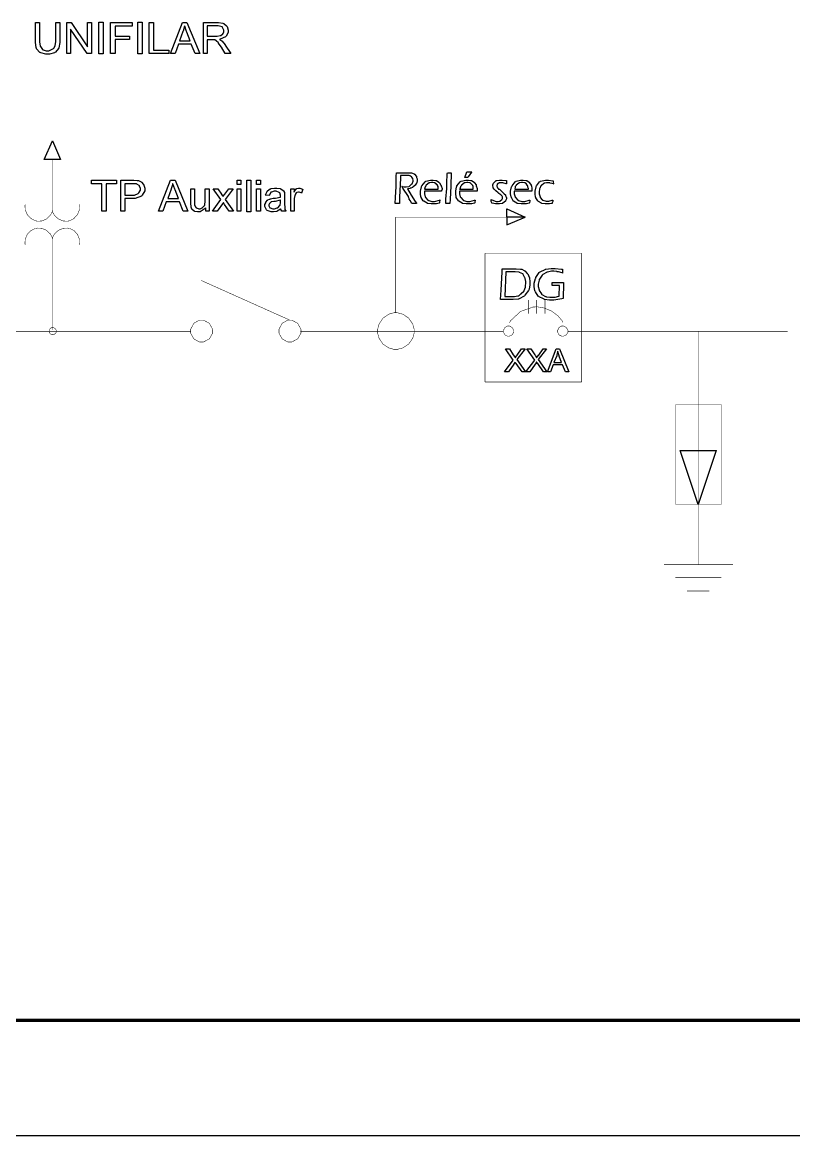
# Model space of a CAD drawing. Header units: metres. Extents: x -593 to 248, y 430 to 1024.
# Drawn here: x -478.5 to -411.5, y 429.6 to 526.3 of the extents above; entities that cross this region are included whole.
import ezdxf

# ---------------------------------------------------------------- set-up
doc = ezdxf.new("R2010")
doc.units = ezdxf.units.M
doc.header["$MEASUREMENT"] = 0
for name, color, linetype in [('C00-00-00-BLACK', 7, 'Continuous'), ('C00-7E-FF', 150, 'Continuous'), ('CFF-7E-00', 30, 'Continuous')]:
    doc.layers.add(name, color=color, linetype=linetype)

msp = doc.modelspace()

# ---------------------------------------------------------------- linework, layer by layer
at = {"lineweight": 100}
msp.add_line((238.297, 439.566), (-572.703, 439.566), dxfattribs=at)
msp.add_line((248.297, 429.566), (-592.703, 429.566))
at = {"layer": 'C00-00-00-BLACK'}
for points in [[(-475.607, 526.263), (-475.266, 526.263), (-475.266, 524.694), (-475.266, 524.526), (-475.341, 524.06), (-475.351, 524.017), (-475.373, 523.985), (-475.65, 523.669), (-475.691, 523.635), (-475.734, 523.615), (-476.179, 523.509), (-476.327, 523.509), (-476.487, 523.509), (-476.922, 523.615), (-476.965, 523.635), (-477.007, 523.658), (-477.283, 523.976), (-477.304, 524.017), (-477.326, 524.06), (-477.388, 524.535), (-477.388, 524.694), (-477.388, 526.263), (-477.049, 526.263), (-477.049, 524.694), (-477.049, 524.567), (-476.976, 524.209), (-476.965, 524.187), (-476.954, 524.155), (-476.783, 523.912), (-476.75, 523.89), (-476.729, 523.881), (-476.46, 523.805), (-476.369, 523.805), (-476.222, 523.805), (-475.809, 523.985), (-475.777, 524.017), (-475.756, 524.039), (-475.661, 524.261), (-475.607, 524.586), (-475.607, 524.694), (-475.607, 526.263)], [(-474.673, 523.551), (-474.673, 526.263), (-474.293, 526.263), (-472.85, 524.144), (-472.85, 526.263), (-472.509, 526.263), (-472.509, 523.551), (-472.892, 523.551), (-474.334, 525.671), (-474.334, 523.551), (-474.673, 523.551)], [(-471.874, 526.272), (-471.492, 526.272), (-471.492, 523.52), (-471.874, 523.52), (-471.874, 526.272)], [(-470.856, 523.551), (-470.856, 526.263), (-468.99, 526.263), (-468.99, 525.924), (-470.474, 525.924), (-470.474, 525.075), (-469.202, 525.075), (-469.202, 524.779), (-470.474, 524.779), (-470.474, 523.551), (-470.856, 523.551)], [(-468.487, 526.272), (-468.107, 526.272), (-468.107, 523.52), (-468.487, 523.52), (-468.487, 526.272)], [(-467.506, 523.551), (-467.506, 526.263), (-467.124, 526.263), (-467.124, 523.848), (-465.809, 523.848), (-465.809, 523.551), (-467.506, 523.551)], [(-465.64, 523.551), (-464.622, 526.263), (-464.241, 526.263), (-463.095, 523.551), (-463.519, 523.551), (-463.857, 524.356), (-464.961, 524.356), (-465.257, 523.551), (-465.64, 523.551)], [(-462.798, 523.551), (-462.798, 526.263), (-461.611, 526.263), (-461.473, 526.263), (-461.091, 526.19), (-461.058, 526.179), (-461.026, 526.17), (-460.784, 525.956), (-460.762, 525.924), (-460.741, 525.893), (-460.635, 525.599), (-460.635, 525.501), (-460.635, 525.384), (-460.814, 525.064), (-460.846, 525.033), (-460.868, 525.001), (-461.336, 524.79), (-461.4, 524.779), (-461.379, 524.77), (-461.199, 524.663), (-461.187, 524.652), (-461.167, 524.621), (-460.91, 524.313), (-460.888, 524.271), (-460.423, 523.551), (-460.888, 523.551), (-461.23, 524.101), (-461.252, 524.144), (-461.474, 524.462), (-461.484, 524.483), (-461.506, 524.505), (-461.643, 524.643), (-461.653, 524.652), (-461.675, 524.663), (-461.787, 524.736), (-461.823, 524.736), (-461.877, 524.736), (-461.995, 524.736), (-462.034, 524.736), (-462.458, 524.736), (-462.458, 523.551), (-462.798, 523.551)], [(-464.875, 524.652), (-463.942, 524.652), (-464.241, 525.417), (-464.263, 525.471), (-464.401, 525.935), (-464.411, 525.967), (-464.422, 525.926), (-464.558, 525.501), (-464.579, 525.459), (-464.875, 524.652)], [(-462.458, 525.075), (-461.696, 525.075), (-461.601, 525.075), (-461.336, 525.109), (-461.314, 525.118), (-461.283, 525.129), (-461.114, 525.268), (-461.103, 525.289), (-461.081, 525.3), (-461.015, 525.452), (-461.015, 525.501), (-461.015, 525.587), (-461.124, 525.82), (-461.145, 525.84), (-461.167, 525.862), (-461.5, 525.967), (-461.611, 525.967), (-462.458, 525.967), (-462.458, 525.075)]]:
    msp.add_lwpolyline(points, close=True, dxfattribs=at)
at = {"layer": 'C00-00-00-BLACK', "const_width": 0.0423}
for points in [[(-434.552, 502.143), (-434.552, 500.958)], [(-434.552, 502.143), (-434.552, 500.958)], [(-433.832, 502.143), (-433.832, 500.958)], [(-433.832, 502.143), (-433.832, 500.958)], [(-433.11, 502.143), (-433.11, 500.958)], [(-433.11, 502.143), (-433.11, 500.958)], [(-431.54, 500.194), (-431.626, 500.349), (-431.972, 500.766), (-432.538, 501.191), (-433.2, 501.459), (-433.738, 501.551), (-433.918, 501.551), (-434.15, 501.541), (-435.236, 501.155), (-436.089, 500.364), (-436.205, 500.152)], [(-431.54, 500.194), (-431.626, 500.349), (-431.972, 500.766), (-432.538, 501.191), (-433.2, 501.459), (-433.738, 501.551), (-433.918, 501.551), (-434.15, 501.541), (-435.236, 501.155), (-436.089, 500.364), (-436.205, 500.152)]]:
    msp.add_lwpolyline(points, dxfattribs=at)
for points in [[(-435.825, 499.432), (-435.825, 499.514), (-435.963, 499.761), (-436.209, 499.897), (-436.29, 499.897), (-436.368, 499.897), (-436.599, 499.761), (-436.716, 499.514), (-436.716, 499.432), (-436.716, 499.356), (-436.599, 499.126), (-436.368, 499.009), (-436.29, 499.009), (-436.209, 499.009), (-435.963, 499.126), (-435.825, 499.356), (-435.825, 499.432)], [(-435.825, 499.432), (-435.825, 499.514), (-435.963, 499.761), (-436.209, 499.897), (-436.29, 499.897), (-436.368, 499.897), (-436.599, 499.761), (-436.716, 499.514), (-436.716, 499.432), (-436.716, 499.356), (-436.599, 499.126), (-436.368, 499.009), (-436.29, 499.009), (-436.209, 499.009), (-435.963, 499.126), (-435.825, 499.356), (-435.825, 499.432)], [(-431.117, 499.432), (-431.117, 499.514), (-431.255, 499.761), (-431.502, 499.897), (-431.583, 499.897), (-431.66, 499.897), (-431.892, 499.761), (-432.009, 499.514), (-432.009, 499.432), (-432.009, 499.356), (-431.892, 499.126), (-431.66, 499.009), (-431.583, 499.009), (-431.502, 499.009), (-431.255, 499.126), (-431.117, 499.356), (-431.117, 499.432)], [(-431.117, 499.432), (-431.117, 499.514), (-431.255, 499.761), (-431.502, 499.897), (-431.583, 499.897), (-431.66, 499.897), (-431.892, 499.761), (-432.009, 499.514), (-432.009, 499.432), (-432.009, 499.356), (-431.892, 499.126), (-431.66, 499.009), (-431.583, 499.009), (-431.502, 499.009), (-431.255, 499.126), (-431.117, 499.356), (-431.117, 499.432)]]:
    msp.add_lwpolyline(points, close=True, dxfattribs=at)
at = {"layer": 'C00-7E-FF', "const_width": 0.0423}
for points in [[(-475.903, 515.962), (-475.224, 514.352), (-476.623, 514.352), (-475.903, 515.962)], [(-436.417, 510.071), (-434.848, 509.351), (-436.417, 509.351), (-436.417, 510.071)], [(-434.848, 509.351), (-436.417, 509.351), (-436.417, 508.671), (-434.848, 509.351)], [(-444.476, 499.432), (-444.476, 499.589), (-444.603, 500.059), (-444.949, 500.571), (-445.461, 500.917), (-445.932, 501.044), (-446.088, 501.044), (-446.24, 501.044), (-446.692, 500.917), (-447.191, 500.571), (-447.531, 500.059), (-447.657, 499.589), (-447.657, 499.432), (-447.657, 499.281), (-447.531, 498.829), (-447.191, 498.329), (-446.692, 497.99), (-446.24, 497.863), (-446.088, 497.863), (-445.932, 497.863), (-445.461, 497.99), (-444.949, 498.329), (-444.603, 498.829), (-444.476, 499.281), (-444.476, 499.432)], [(-461.992, 499.432), (-461.992, 499.605), (-462.275, 500.126), (-462.796, 500.406), (-462.968, 500.406), (-463.133, 500.406), (-463.627, 500.126), (-463.902, 499.605), (-463.902, 499.432), (-463.902, 499.268), (-463.627, 498.775), (-463.133, 498.499), (-462.968, 498.499), (-462.796, 498.499), (-462.275, 498.775), (-461.992, 499.268), (-461.992, 499.432)], [(-454.317, 499.432), (-454.317, 499.605), (-454.599, 500.126), (-455.12, 500.406), (-455.292, 500.406), (-455.457, 500.406), (-455.951, 500.126), (-456.227, 499.605), (-456.227, 499.432), (-456.227, 499.268), (-455.951, 498.775), (-455.457, 498.499), (-455.292, 498.499), (-455.12, 498.499), (-454.599, 498.775), (-454.317, 499.268), (-454.317, 499.432)], [(-454.317, 499.432), (-454.317, 499.605), (-454.599, 500.126), (-455.12, 500.406), (-455.292, 500.406), (-455.457, 500.406), (-455.951, 500.126), (-456.227, 499.605), (-456.227, 499.432), (-456.227, 499.268), (-455.951, 498.775), (-455.457, 498.499), (-455.292, 498.499), (-455.12, 498.499), (-454.599, 498.775), (-454.317, 499.268), (-454.317, 499.432)], [(-475.564, 499.432), (-475.564, 499.491), (-475.671, 499.666), (-475.846, 499.771), (-475.903, 499.771), (-475.957, 499.771), (-476.116, 499.666), (-476.2, 499.491), (-476.2, 499.432), (-476.2, 499.379), (-476.116, 499.221), (-475.957, 499.135), (-475.903, 499.135), (-475.846, 499.135), (-475.671, 499.221), (-475.564, 499.379), (-475.564, 499.432)], [(-421.744, 493.074), (-417.798, 493.074), (-417.798, 484.382), (-421.744, 484.382), (-421.744, 493.074)], [(-421.362, 489.089), (-418.224, 489.089), (-419.794, 484.382), (-421.362, 489.089)]]:
    msp.add_lwpolyline(points, close=True, dxfattribs=at)
for points in [[(-475.903, 515.962), (-476.623, 514.352)], [(-475.903, 515.962), (-475.224, 514.352)], [(-476.623, 514.352), (-475.224, 514.352)], [(-475.903, 514.352), (-475.903, 509.943)], [(-478.277, 510.452), (-478.3, 510.34), (-478.275, 509.983), (-478.093, 509.559), (-477.76, 509.221), (-477.424, 509.043), (-477.304, 509.013), (-477.192, 508.991), (-476.834, 509.016), (-476.412, 509.192), (-476.087, 509.513), (-475.927, 509.832), (-475.903, 509.943)], [(-475.946, 509.943), (-475.917, 509.83), (-475.739, 509.513), (-475.401, 509.192), (-474.974, 509.016), (-474.616, 508.991), (-474.504, 509.013), (-474.386, 509.043), (-474.054, 509.221), (-473.735, 509.559), (-473.568, 509.983), (-473.549, 510.34), (-473.571, 510.452)], [(-434.848, 509.351), (-436.417, 510.071)], [(-436.417, 510.071), (-436.417, 508.671)], [(-446.088, 501.044), (-446.088, 509.351), (-436.417, 509.351)], [(-434.848, 509.351), (-436.417, 508.671)], [(-475.903, 507.444), (-475.927, 507.556), (-476.087, 507.876), (-476.412, 508.196), (-476.834, 508.374), (-477.192, 508.399), (-477.304, 508.375), (-477.422, 508.353), (-477.76, 508.193), (-478.093, 507.862), (-478.275, 507.428), (-478.3, 507.053), (-478.277, 506.933)], [(-473.571, 506.933), (-473.549, 507.053), (-473.568, 507.428), (-473.735, 507.862), (-474.054, 508.193), (-474.388, 508.354), (-474.504, 508.375), (-474.616, 508.399), (-474.974, 508.374), (-475.401, 508.196), (-475.739, 507.876), (-475.916, 507.558), (-475.946, 507.444)], [(-475.903, 507.444), (-475.903, 499.558)], [(-438.327, 506.213), (-438.327, 495.024)], [(-429.929, 506.213), (-438.327, 506.213)], [(-438.327, 506.213), (-438.327, 495.024)], [(-429.929, 506.213), (-438.327, 506.213)], [(-429.929, 495.024), (-429.929, 506.213)], [(-429.929, 495.024), (-429.929, 506.213)], [(-455.29, 500.406), (-462.968, 503.84)], [(-483.41, 499.432), (-463.942, 499.432)], [(-436.716, 499.432), (-454.358, 499.432)], [(-412.03, 499.432), (-431.117, 499.432)], [(-419.794, 499.432), (-419.794, 483.832)], [(-438.327, 495.024), (-434.128, 495.024)], [(-438.327, 495.024), (-434.128, 495.024)], [(-438.327, 495.024), (-434.128, 495.024)], [(-438.327, 495.024), (-434.128, 495.024)], [(-434.128, 495.024), (-429.929, 495.024)], [(-434.128, 495.024), (-429.929, 495.024)], [(-434.128, 495.024), (-429.929, 495.024)], [(-434.128, 495.024), (-429.929, 495.024)], [(-419.794, 483.832), (-419.794, 479.17)], [(-422.762, 479.17), (-416.783, 479.17)], [(-421.785, 478.066), (-417.798, 478.066)], [(-420.767, 476.881), (-418.817, 476.881)]]:
    msp.add_lwpolyline(points, dxfattribs=at)
at = {"layer": 'C00-7E-FF'}
for points in [[(-475.903, 515.962), (-475.224, 514.352), (-476.623, 514.352), (-475.903, 515.962)], [(-436.417, 510.071), (-434.848, 509.351), (-436.417, 509.351), (-436.417, 510.071)], [(-434.848, 509.351), (-436.417, 509.351), (-436.417, 508.671), (-434.848, 509.351)], [(-421.362, 489.089), (-418.224, 489.089), (-419.794, 484.382), (-421.362, 489.089)]]:
    msp.add_lwpolyline(points, close=True, dxfattribs=at)
at = {"layer": 'CFF-7E-00'}
for points in [[(-471.621, 509.859), (-471.621, 512.232), (-472.509, 512.232), (-472.509, 512.571), (-470.347, 512.571), (-470.347, 512.232), (-471.239, 512.232), (-471.239, 509.859), (-471.621, 509.859)], [(-469.967, 509.859), (-469.967, 512.571), (-468.947, 512.571), (-468.843, 512.571), (-468.556, 512.539), (-468.524, 512.529), (-468.439, 512.529), (-468.215, 512.424), (-468.183, 512.402), (-468.162, 512.392), (-467.993, 512.18), (-467.972, 512.148), (-467.962, 512.127), (-467.886, 511.857), (-467.886, 511.767), (-467.886, 511.63), (-468.1, 511.248), (-468.141, 511.217), (-468.173, 511.175), (-468.723, 510.96), (-468.906, 510.96), (-469.625, 510.96), (-469.625, 509.859), (-469.967, 509.859)], [(-466.698, 509.859), (-465.64, 512.571), (-465.257, 512.571), (-464.156, 509.859), (-464.538, 509.859), (-464.875, 510.664), (-466.022, 510.664), (-466.318, 509.859), (-466.698, 509.859)], [(-459.873, 512.191), (-459.873, 512.571), (-459.531, 512.571), (-459.531, 512.191), (-459.873, 512.191)], [(-459.005, 512.556), (-458.666, 512.556), (-458.666, 509.804), (-459.005, 509.804), (-459.005, 512.556)], [(-458.174, 512.191), (-458.174, 512.571), (-457.832, 512.571), (-457.832, 512.191), (-458.174, 512.191)], [(-446.13, 510.537), (-446.088, 511.047), (-446.046, 512.021), (-446.046, 512.868), (-446.046, 512.953), (-446.003, 513.146), (-446.003, 513.209), (-445.908, 513.209), (-445.694, 513.209), (-445.622, 513.209), (-445.549, 513.209), (-445.383, 513.209), (-445.326, 513.209), (-445.263, 513.209), (-445.118, 513.209), (-445.069, 513.209), (-444.985, 513.209), (-444.794, 513.209), (-444.731, 513.209), (-444.71, 513.2), (-444.487, 513.105), (-444.476, 513.082), (-444.455, 513.071), (-444.276, 512.889), (-444.265, 512.868), (-444.265, 512.804), (-444.223, 512.662), (-444.223, 512.614), (-444.223, 512.541), (-444.255, 512.34), (-444.265, 512.318), (-444.276, 512.297), (-444.382, 512.116), (-444.392, 512.106), (-444.414, 512.085), (-444.582, 511.947), (-444.603, 511.936), (-444.614, 511.926), (-444.765, 511.852), (-444.815, 511.852), (-444.837, 511.842), (-445.011, 511.809), (-445.069, 511.809), (-444.731, 511.259), (-444.392, 510.705), (-444.382, 510.695), (-444.276, 510.559), (-444.265, 510.537), (-444.319, 510.537), (-444.437, 510.537), (-444.476, 510.537), (-444.53, 510.537), (-444.65, 510.537), (-444.688, 510.537), (-444.815, 510.791), (-444.826, 510.802), (-444.899, 510.922), (-444.899, 510.96), (-444.91, 510.971), (-444.985, 511.092), (-444.985, 511.133), (-445.453, 511.852), (-445.453, 511.852), (-445.527, 512.001), (-445.537, 512.021), (-445.517, 512.012), (-445.343, 511.979), (-445.283, 511.979), (-445.188, 511.979), (-444.932, 512.012), (-444.899, 512.021), (-444.878, 512.033), (-444.699, 512.211), (-444.688, 512.232), (-444.667, 512.254), (-444.562, 512.461), (-444.562, 512.529), (-444.562, 512.571), (-444.603, 512.666), (-444.603, 512.698), (-444.614, 512.72), (-444.67, 512.825), (-444.688, 512.825), (-444.699, 512.836), (-444.786, 512.91), (-444.815, 512.91), (-444.826, 512.921), (-444.913, 512.953), (-444.942, 512.953), (-444.996, 512.953), (-445.115, 512.953), (-445.154, 512.953), (-445.453, 512.953), (-445.507, 512.953), (-445.625, 512.953), (-445.664, 512.953), (-445.675, 512.731), (-445.749, 511.086), (-445.749, 510.537), (-445.96, 510.537), (-445.96, 510.537), (-446.088, 510.537), (-446.13, 510.537)], [(-442.227, 510.833), (-442.238, 510.813), (-442.27, 510.638), (-442.27, 510.578), (-442.303, 510.569), (-442.534, 510.494), (-442.611, 510.494), (-442.686, 510.494), (-442.853, 510.494), (-442.908, 510.494), (-443.014, 510.494), (-443.299, 510.528), (-443.331, 510.537), (-443.363, 510.548), (-443.649, 510.727), (-443.67, 510.748), (-443.692, 510.77), (-443.874, 511.058), (-443.884, 511.09), (-443.894, 511.121), (-443.926, 511.383), (-443.926, 511.47), (-443.926, 511.608), (-443.852, 511.98), (-443.841, 512.021), (-443.82, 512.064), (-443.532, 512.413), (-443.5, 512.444), (-443.459, 512.466), (-443.046, 512.571), (-442.908, 512.571), (-442.824, 512.571), (-442.6, 512.539), (-442.569, 512.529), (-442.537, 512.519), (-442.324, 512.381), (-442.313, 512.359), (-442.292, 512.338), (-442.154, 512.127), (-442.143, 512.106), (-442.133, 512.074), (-442.058, 511.843), (-442.058, 511.767), (-442.058, 511.767), (-442.091, 511.619), (-442.1, 511.597), (-443.584, 511.597), (-443.584, 511.565), (-443.584, 511.47), (-443.584, 511.47), (-443.584, 511.375), (-443.522, 511.112), (-443.5, 511.09), (-443.491, 511.058), (-443.279, 510.813), (-443.245, 510.791), (-443.214, 510.781), (-442.953, 510.705), (-442.865, 510.705), (-442.707, 510.705), (-442.292, 510.813), (-442.227, 510.833)], [(-441.72, 510.537), (-441.72, 510.898), (-441.646, 511.842), (-441.635, 511.979), (-441.635, 512.287), (-441.603, 513.103), (-441.592, 513.209), (-441.424, 513.209), (-441.382, 513.209), (-441.287, 513.209), (-441.254, 513.209), (-441.296, 512.063), (-441.338, 510.875), (-441.381, 510.537), (-441.381, 510.537), (-441.509, 510.537), (-441.55, 510.537), (-441.55, 510.537), (-441.679, 510.537), (-441.72, 510.537)], [(-439.175, 510.833), (-439.186, 510.813), (-439.216, 510.638), (-439.216, 510.578), (-439.248, 510.569), (-439.481, 510.494), (-439.558, 510.494), (-439.632, 510.494), (-439.799, 510.494), (-439.854, 510.494), (-439.96, 510.494), (-440.245, 510.528), (-440.277, 510.537), (-440.309, 510.548), (-440.595, 510.727), (-440.616, 510.748), (-440.638, 510.77), (-440.819, 511.058), (-440.828, 511.09), (-440.839, 511.121), (-440.87, 511.383), (-440.87, 511.47), (-440.87, 511.608), (-440.797, 511.98), (-440.785, 512.021), (-440.765, 512.064), (-440.478, 512.413), (-440.447, 512.444), (-440.405, 512.466), (-439.992, 512.571), (-439.854, 512.571), (-439.77, 512.571), (-439.547, 512.539), (-439.515, 512.529), (-439.483, 512.519), (-439.27, 512.381), (-439.259, 512.359), (-439.238, 512.338), (-439.089, 512.165), (-439.089, 512.106), (-439.08, 512.074), (-439.005, 511.843), (-439.005, 511.767), (-439.005, 511.767), (-439.005, 511.64), (-439.005, 511.597), (-440.532, 511.597), (-440.532, 511.565), (-440.532, 511.47), (-440.532, 511.47), (-440.532, 511.375), (-440.469, 511.112), (-440.447, 511.09), (-440.437, 511.058), (-440.225, 510.813), (-440.193, 510.791), (-440.161, 510.781), (-439.9, 510.705), (-439.811, 510.705), (-439.653, 510.705), (-439.238, 510.813), (-439.175, 510.833)], [(-440.066, 512.783), (-439.897, 513.293), (-439.844, 513.293), (-439.725, 513.293), (-439.684, 513.293), (-439.632, 513.293), (-439.512, 513.293), (-439.471, 513.293), (-439.493, 513.262), (-439.78, 512.837), (-439.811, 512.783), (-439.843, 512.783), (-439.915, 512.783), (-439.938, 512.783), (-439.971, 512.783), (-440.043, 512.783), (-440.066, 512.783)], [(-437.732, 510.578), (-437.775, 510.705), (-437.775, 510.705), (-437.775, 510.833), (-437.775, 510.875), (-437.722, 510.854), (-437.35, 510.705), (-437.225, 510.705), (-437.172, 510.705), (-437.052, 510.748), (-437.013, 510.748), (-436.992, 510.759), (-436.854, 510.865), (-436.843, 510.875), (-436.843, 510.906), (-436.8, 510.978), (-436.8, 511.002), (-436.8, 511.024), (-436.8, 511.09), (-436.8, 511.09), (-436.811, 511.101), (-436.843, 511.156), (-436.843, 511.174), (-436.854, 511.185), (-436.919, 511.25), (-436.929, 511.259), (-436.939, 511.27), (-437.119, 511.408), (-437.139, 511.429), (-437.171, 511.451), (-437.372, 511.63), (-437.393, 511.64), (-437.404, 511.65), (-437.511, 511.757), (-437.521, 511.767), (-437.532, 511.788), (-437.605, 511.9), (-437.605, 511.936), (-437.616, 511.947), (-437.648, 512.067), (-437.648, 512.106), (-437.648, 512.159), (-437.573, 512.308), (-437.562, 512.318), (-437.553, 512.34), (-437.341, 512.519), (-437.309, 512.529), (-437.288, 512.539), (-437.05, 512.571), (-436.97, 512.571), (-436.843, 512.571), (-436.514, 512.539), (-436.46, 512.529), (-436.46, 512.455), (-436.46, 512.289), (-436.46, 512.232), (-436.492, 512.254), (-436.788, 512.318), (-436.886, 512.318), (-436.939, 512.318), (-437.058, 512.318), (-437.096, 512.318), (-437.119, 512.308), (-437.257, 512.202), (-437.266, 512.191), (-437.266, 512.159), (-437.309, 512.088), (-437.309, 512.063), (-437.309, 512.042), (-437.277, 511.989), (-437.266, 511.979), (-437.266, 511.958), (-437.236, 511.906), (-437.225, 511.895), (-437.215, 511.885), (-437.15, 511.777), (-437.139, 511.767), (-437.076, 511.767), (-436.918, 511.619), (-436.886, 511.597), (-436.865, 511.576), (-436.684, 511.397), (-436.673, 511.386), (-436.664, 511.376), (-436.555, 511.27), (-436.544, 511.259), (-436.544, 511.227), (-436.501, 511.157), (-436.501, 511.133), (-436.492, 511.123), (-436.46, 511.032), (-436.46, 511.002), (-436.46, 510.938), (-436.534, 510.759), (-436.544, 510.748), (-436.555, 510.727), (-436.769, 510.548), (-436.8, 510.537), (-436.822, 510.528), (-437.061, 510.494), (-437.139, 510.494), (-437.193, 510.494), (-437.313, 510.494), (-437.352, 510.494), (-437.405, 510.494), (-437.553, 510.528), (-437.562, 510.537), (-437.562, 510.537), (-437.722, 510.569), (-437.732, 510.578)], [(-434.425, 510.833), (-434.425, 510.77), (-434.458, 510.601), (-434.467, 510.578), (-434.499, 510.569), (-434.73, 510.494), (-434.806, 510.494), (-434.87, 510.494), (-435.013, 510.494), (-435.06, 510.494), (-435.177, 510.494), (-435.497, 510.528), (-435.528, 510.537), (-435.56, 510.548), (-435.836, 510.727), (-435.867, 510.748), (-435.89, 510.77), (-436.026, 511.058), (-436.036, 511.09), (-436.047, 511.121), (-436.121, 511.383), (-436.121, 511.47), (-436.121, 511.608), (-436.016, 511.98), (-435.994, 512.021), (-435.974, 512.064), (-435.698, 512.413), (-435.655, 512.444), (-435.624, 512.466), (-435.233, 512.571), (-435.103, 512.571), (-435.008, 512.571), (-434.753, 512.539), (-434.721, 512.529), (-434.7, 512.519), (-434.489, 512.381), (-434.467, 512.359), (-434.447, 512.338), (-434.309, 512.127), (-434.298, 512.106), (-434.288, 512.074), (-434.255, 511.843), (-434.255, 511.767), (-434.255, 511.767), (-434.255, 511.64), (-434.255, 511.597), (-435.782, 511.597), (-435.782, 511.565), (-435.782, 511.47), (-435.782, 511.47), (-435.782, 511.375), (-435.709, 511.112), (-435.698, 511.09), (-435.677, 511.058), (-435.465, 510.813), (-435.443, 510.791), (-435.411, 510.781), (-435.116, 510.705), (-435.017, 510.705), (-434.87, 510.705), (-434.478, 510.813), (-434.425, 510.833)], [(-432.432, 510.833), (-432.432, 510.802), (-432.432, 510.73), (-432.432, 510.705), (-432.443, 510.695), (-432.475, 510.577), (-432.475, 510.537), (-432.549, 510.537), (-432.716, 510.494), (-432.771, 510.494), (-432.825, 510.494), (-432.945, 510.494), (-432.983, 510.494), (-433.089, 510.494), (-433.375, 510.528), (-433.406, 510.537), (-433.428, 510.548), (-433.682, 510.716), (-433.702, 510.748), (-433.725, 510.77), (-433.908, 511.015), (-433.918, 511.047), (-433.929, 511.079), (-433.959, 511.372), (-433.959, 511.47), (-433.959, 511.608), (-433.886, 511.98), (-433.875, 512.021), (-433.854, 512.064), (-433.576, 512.413), (-433.533, 512.444), (-433.501, 512.466), (-433.081, 512.571), (-432.94, 512.571), (-432.804, 512.571), (-432.433, 512.498), (-432.391, 512.487), (-432.391, 512.424), (-432.359, 512.243), (-432.348, 512.232), (-432.379, 512.243), (-432.666, 512.308), (-432.687, 512.318), (-432.741, 512.318), (-432.859, 512.318), (-432.898, 512.318), (-432.972, 512.318), (-433.173, 512.286), (-433.194, 512.275), (-433.216, 512.265), (-433.428, 512.085), (-433.449, 512.063), (-433.46, 512.053), (-433.566, 511.831), (-433.576, 511.809), (-433.587, 511.777), (-433.618, 511.547), (-433.618, 511.47), (-433.618, 511.375), (-433.544, 511.121), (-433.533, 511.09), (-433.524, 511.058), (-433.344, 510.844), (-433.322, 510.833), (-433.29, 510.813), (-432.997, 510.748), (-432.898, 510.748), (-432.782, 510.748), (-432.475, 510.813), (-432.432, 510.833)], [(-469.625, 511.259), (-468.906, 511.259), (-468.79, 511.259), (-468.462, 511.397), (-468.44, 511.429), (-468.408, 511.451), (-468.268, 511.688), (-468.268, 511.767), (-468.268, 511.841), (-468.345, 512.042), (-468.355, 512.063), (-468.377, 512.085), (-468.578, 512.223), (-468.61, 512.232), (-468.684, 512.232), (-468.851, 512.232), (-468.906, 512.232), (-469.625, 512.232), (-469.625, 511.259)], [(-465.895, 510.96), (-464.961, 510.96), (-465.257, 511.725), (-465.279, 511.779), (-465.461, 512.243), (-465.47, 512.275), (-465.47, 512.148), (-465.589, 511.809), (-465.598, 511.767), (-465.895, 510.96)], [(-462.587, 509.859), (-462.587, 510.155), (-462.63, 510.092), (-463.074, 509.816), (-463.221, 509.816), (-463.307, 509.816), (-463.529, 509.85), (-463.56, 509.859), (-463.583, 509.87), (-463.763, 510.019), (-463.773, 510.029), (-463.784, 510.051), (-463.857, 510.225), (-463.857, 510.282), (-463.868, 510.304), (-463.899, 510.511), (-463.899, 510.578), (-463.899, 511.809), (-463.56, 511.809), (-463.56, 510.705), (-463.56, 510.621), (-463.56, 510.431), (-463.56, 510.368), (-463.551, 510.347), (-463.413, 510.166), (-463.391, 510.155), (-463.381, 510.146), (-463.2, 510.071), (-463.137, 510.071), (-463.074, 510.071), (-462.906, 510.146), (-462.884, 510.155), (-462.863, 510.178), (-462.683, 510.347), (-462.672, 510.368), (-462.672, 510.463), (-462.629, 510.678), (-462.629, 510.748), (-462.629, 511.809), (-462.289, 511.809), (-462.289, 509.859), (-462.587, 509.859)], [(-461.992, 509.859), (-461.272, 510.875), (-461.95, 511.809), (-461.526, 511.809), (-461.23, 511.343), (-461.22, 511.323), (-461.103, 511.181), (-461.103, 511.133), (-461.081, 511.154), (-460.942, 511.334), (-460.931, 511.343), (-460.592, 511.809), (-460.212, 511.809), (-460.888, 510.875), (-460.169, 509.859), (-460.549, 509.859), (-460.972, 510.452), (-461.058, 510.621), (-461.611, 509.859), (-461.992, 509.859)], [(-459.873, 509.859), (-459.873, 511.809), (-459.531, 511.809), (-459.531, 509.859), (-459.873, 509.859)], [(-458.174, 509.859), (-458.174, 511.809), (-457.832, 511.809), (-457.832, 509.859), (-458.174, 509.859)], [(-456.054, 510.071), (-456.086, 510.051), (-456.373, 509.87), (-456.393, 509.859), (-456.425, 509.85), (-456.689, 509.816), (-456.777, 509.816), (-456.905, 509.816), (-457.253, 509.923), (-457.285, 509.943), (-457.317, 509.976), (-457.454, 510.27), (-457.454, 510.368), (-457.454, 510.431), (-457.38, 510.601), (-457.369, 510.621), (-457.359, 510.643), (-457.223, 510.824), (-457.201, 510.833), (-457.191, 510.844), (-457.04, 510.917), (-456.989, 510.917), (-456.968, 510.929), (-456.723, 510.992), (-456.689, 511.002), (-456.542, 511.002), (-456.129, 511.08), (-456.097, 511.09), (-456.097, 511.112), (-456.097, 511.174), (-456.097, 511.174), (-456.097, 511.248), (-456.16, 511.46), (-456.181, 511.47), (-456.203, 511.492), (-456.473, 511.597), (-456.563, 511.597), (-456.648, 511.597), (-456.884, 511.524), (-456.905, 511.513), (-456.926, 511.503), (-457.063, 511.248), (-457.073, 511.217), (-457.412, 511.259), (-457.402, 511.291), (-457.264, 511.576), (-457.242, 511.597), (-457.233, 511.619), (-456.978, 511.799), (-456.946, 511.809), (-456.914, 511.82), (-456.619, 511.852), (-456.52, 511.852), (-456.415, 511.852), (-456.119, 511.82), (-456.097, 511.809), (-456.065, 511.799), (-455.866, 511.662), (-455.843, 511.64), (-455.834, 511.63), (-455.758, 511.48), (-455.758, 511.429), (-455.758, 511.356), (-455.758, 511.189), (-455.758, 511.133), (-455.758, 510.664), (-455.758, 510.517), (-455.715, 510.183), (-455.715, 510.071), (-455.715, 510.019), (-455.642, 509.881), (-455.631, 509.859), (-455.97, 509.859), (-455.981, 509.87), (-456.054, 510.022), (-456.054, 510.071)], [(-455.205, 509.859), (-455.205, 511.809), (-454.909, 511.809), (-454.909, 511.513), (-454.899, 511.556), (-454.719, 511.799), (-454.697, 511.809), (-454.687, 511.82), (-454.537, 511.852), (-454.486, 511.852), (-454.402, 511.852), (-454.179, 511.777), (-454.147, 511.767), (-454.274, 511.429), (-454.296, 511.451), (-454.47, 511.513), (-454.528, 511.513), (-454.528, 511.513), (-454.687, 511.481), (-454.697, 511.47), (-454.719, 511.46), (-454.824, 511.31), (-454.824, 511.259), (-454.835, 511.239), (-454.909, 510.966), (-454.909, 510.875), (-454.909, 509.859), (-455.205, 509.859)], [(-443.584, 511.767), (-442.399, 511.767), (-442.399, 511.82), (-442.399, 511.94), (-442.399, 511.979), (-442.399, 512.01), (-442.442, 512.082), (-442.442, 512.106), (-442.453, 512.116), (-442.559, 512.223), (-442.569, 512.232), (-442.58, 512.243), (-442.7, 512.318), (-442.738, 512.318), (-442.749, 512.329), (-442.869, 512.359), (-442.908, 512.359), (-442.961, 512.359), (-443.109, 512.329), (-443.119, 512.318), (-443.161, 512.318), (-443.279, 512.243), (-443.288, 512.232), (-443.31, 512.223), (-443.448, 512.116), (-443.458, 512.106), (-443.458, 512.074), (-443.5, 512.003), (-443.5, 511.979), (-443.511, 511.969), (-443.575, 511.788), (-443.584, 511.767)], [(-440.532, 511.767), (-439.343, 511.767), (-439.343, 511.82), (-439.343, 511.94), (-439.343, 511.979), (-439.343, 512.01), (-439.386, 512.082), (-439.386, 512.106), (-439.397, 512.116), (-439.504, 512.223), (-439.515, 512.232), (-439.526, 512.243), (-439.613, 512.318), (-439.642, 512.318), (-439.664, 512.329), (-439.807, 512.359), (-439.854, 512.359), (-439.908, 512.359), (-440.046, 512.329), (-440.066, 512.318), (-440.109, 512.318), (-440.226, 512.243), (-440.236, 512.232), (-440.258, 512.223), (-440.362, 512.136), (-440.362, 512.106), (-440.373, 512.096), (-440.447, 512.009), (-440.447, 511.979), (-440.458, 511.969), (-440.522, 511.788), (-440.532, 511.767)], [(-435.739, 511.767), (-434.552, 511.767), (-434.552, 511.82), (-434.594, 511.94), (-434.594, 511.979), (-434.594, 512.01), (-434.627, 512.096), (-434.637, 512.106), (-434.648, 512.116), (-434.711, 512.223), (-434.721, 512.232), (-434.732, 512.243), (-434.852, 512.318), (-434.891, 512.318), (-434.901, 512.329), (-435.053, 512.359), (-435.103, 512.359), (-435.156, 512.359), (-435.296, 512.329), (-435.316, 512.318), (-435.316, 512.318), (-435.476, 512.243), (-435.486, 512.232), (-435.497, 512.223), (-435.603, 512.116), (-435.612, 512.106), (-435.624, 512.096), (-435.698, 512.009), (-435.698, 511.979), (-435.698, 511.926), (-435.739, 511.806), (-435.739, 511.767)], [(-456.097, 510.833), (-456.119, 510.824), (-456.553, 510.716), (-456.605, 510.705), (-456.681, 510.705), (-456.85, 510.664), (-456.905, 510.664), (-456.926, 510.654), (-457.031, 510.567), (-457.031, 510.537), (-457.042, 510.528), (-457.116, 510.408), (-457.116, 510.368), (-457.116, 510.315), (-457.011, 510.166), (-456.989, 510.155), (-456.979, 510.146), (-456.763, 510.071), (-456.689, 510.071), (-456.605, 510.071), (-456.373, 510.146), (-456.351, 510.155), (-456.33, 510.166), (-456.151, 510.347), (-456.14, 510.368), (-456.13, 510.39), (-456.097, 510.627), (-456.097, 510.705), (-456.097, 510.833)], [(-436.97, 502.186), (-436.929, 502.994), (-436.843, 504.602), (-436.843, 504.665), (-436.843, 504.809), (-436.843, 504.856), (-436.737, 504.856), (-436.497, 504.856), (-436.417, 504.856), (-436.417, 504.856), (-436.164, 504.856), (-436.078, 504.856), (-435.994, 504.856), (-435.804, 504.856), (-435.739, 504.856), (-435.603, 504.856), (-435.232, 504.825), (-435.189, 504.814), (-435.115, 504.814), (-434.912, 504.708), (-434.891, 504.686), (-434.87, 504.676), (-434.659, 504.464), (-434.637, 504.433), (-434.616, 504.412), (-434.478, 504.126), (-434.467, 504.094), (-434.458, 504.062), (-434.425, 503.737), (-434.425, 503.628), (-434.425, 503.48), (-434.5, 503.078), (-434.51, 503.035), (-434.532, 502.983), (-434.849, 502.557), (-434.891, 502.525), (-434.922, 502.484), (-435.349, 502.24), (-435.402, 502.229), (-435.444, 502.219), (-435.888, 502.186), (-436.036, 502.186), (-436.587, 502.186), (-436.683, 502.186), (-436.898, 502.186), (-436.97, 502.186)], [(-436.97, 502.186), (-436.929, 502.994), (-436.843, 504.602), (-436.843, 504.665), (-436.843, 504.809), (-436.843, 504.856), (-436.737, 504.856), (-436.497, 504.856), (-436.417, 504.856), (-436.417, 504.856), (-436.164, 504.856), (-436.078, 504.856), (-435.994, 504.856), (-435.804, 504.856), (-435.739, 504.856), (-435.603, 504.856), (-435.232, 504.825), (-435.189, 504.814), (-435.115, 504.814), (-434.912, 504.708), (-434.891, 504.686), (-434.87, 504.676), (-434.659, 504.464), (-434.637, 504.433), (-434.616, 504.412), (-434.478, 504.126), (-434.467, 504.094), (-434.458, 504.062), (-434.425, 503.737), (-434.425, 503.628), (-434.425, 503.48), (-434.5, 503.078), (-434.51, 503.035), (-434.532, 502.983), (-434.849, 502.557), (-434.891, 502.525), (-434.922, 502.484), (-435.349, 502.24), (-435.402, 502.229), (-435.444, 502.219), (-435.888, 502.186), (-436.036, 502.186), (-436.587, 502.186), (-436.683, 502.186), (-436.898, 502.186), (-436.97, 502.186)], [(-432.475, 503.67), (-432.337, 503.67), (-432.027, 503.67), (-431.922, 503.67), (-431.817, 503.67), (-431.579, 503.67), (-431.499, 503.67), (-431.499, 503.32), (-431.54, 502.534), (-431.54, 502.27), (-431.646, 502.25), (-432.333, 502.143), (-432.56, 502.143), (-432.718, 502.143), (-433.141, 502.208), (-433.194, 502.229), (-433.237, 502.24), (-433.628, 502.419), (-433.66, 502.44), (-433.693, 502.473), (-433.938, 502.856), (-433.959, 502.908), (-433.981, 502.951), (-434.044, 503.333), (-434.044, 503.46), (-434.044, 503.609), (-433.939, 504.011), (-433.918, 504.052), (-433.897, 504.106), (-433.62, 504.528), (-433.576, 504.559), (-433.544, 504.591), (-433.11, 504.804), (-433.067, 504.814), (-433.026, 504.836), (-432.581, 504.898), (-432.432, 504.898), (-432.22, 504.898), (-431.669, 504.836), (-431.583, 504.814), (-431.583, 504.73), (-431.583, 504.54), (-431.583, 504.475), (-431.626, 504.497), (-431.944, 504.602), (-432.049, 504.602), (-432.081, 504.613), (-432.345, 504.645), (-432.432, 504.645), (-432.56, 504.645), (-432.899, 504.581), (-432.94, 504.559), (-432.983, 504.55), (-433.302, 504.371), (-433.322, 504.348), (-433.354, 504.317), (-433.598, 503.967), (-433.618, 503.924), (-433.629, 503.883), (-433.702, 503.534), (-433.702, 503.417), (-433.702, 503.312), (-433.629, 503.025), (-433.618, 502.994), (-433.609, 502.962), (-433.428, 502.674), (-433.406, 502.652), (-433.386, 502.631), (-433.068, 502.462), (-433.026, 502.44), (-432.994, 502.43), (-432.701, 502.399), (-432.601, 502.399), (-432.601, 502.399), (-432.347, 502.399), (-432.261, 502.399), (-432.23, 502.409), (-431.911, 502.473), (-431.879, 502.482), (-431.837, 503.417), (-432.049, 503.417), (-432.157, 503.417), (-432.396, 503.417), (-432.475, 503.417), (-432.475, 503.48), (-432.475, 503.624), (-432.475, 503.67)], [(-432.475, 503.67), (-432.337, 503.67), (-432.027, 503.67), (-431.922, 503.67), (-431.817, 503.67), (-431.579, 503.67), (-431.499, 503.67), (-431.499, 503.32), (-431.54, 502.534), (-431.54, 502.27), (-431.646, 502.25), (-432.333, 502.143), (-432.56, 502.143), (-432.718, 502.143), (-433.141, 502.208), (-433.194, 502.229), (-433.237, 502.24), (-433.628, 502.419), (-433.66, 502.44), (-433.693, 502.473), (-433.938, 502.856), (-433.959, 502.908), (-433.981, 502.951), (-434.044, 503.333), (-434.044, 503.46), (-434.044, 503.609), (-433.939, 504.011), (-433.918, 504.052), (-433.897, 504.106), (-433.62, 504.528), (-433.576, 504.559), (-433.544, 504.591), (-433.11, 504.804), (-433.067, 504.814), (-433.026, 504.836), (-432.581, 504.898), (-432.432, 504.898), (-432.22, 504.898), (-431.669, 504.836), (-431.583, 504.814), (-431.583, 504.73), (-431.583, 504.54), (-431.583, 504.475), (-431.626, 504.497), (-431.944, 504.602), (-432.049, 504.602), (-432.081, 504.613), (-432.345, 504.645), (-432.432, 504.645), (-432.56, 504.645), (-432.899, 504.581), (-432.94, 504.559), (-432.983, 504.55), (-433.302, 504.371), (-433.322, 504.348), (-433.354, 504.317), (-433.598, 503.967), (-433.618, 503.924), (-433.629, 503.883), (-433.702, 503.534), (-433.702, 503.417), (-433.702, 503.312), (-433.629, 503.025), (-433.618, 502.994), (-433.609, 502.962), (-433.428, 502.674), (-433.406, 502.652), (-433.386, 502.631), (-433.068, 502.462), (-433.026, 502.44), (-432.994, 502.43), (-432.701, 502.399), (-432.601, 502.399), (-432.601, 502.399), (-432.347, 502.399), (-432.261, 502.399), (-432.23, 502.409), (-431.911, 502.473), (-431.879, 502.482), (-431.837, 503.417), (-432.049, 503.417), (-432.157, 503.417), (-432.396, 503.417), (-432.475, 503.417), (-432.475, 503.48), (-432.475, 503.624), (-432.475, 503.67)], [(-436.587, 502.44), (-436.471, 502.44), (-436.209, 502.44), (-436.121, 502.44), (-436.037, 502.44), (-435.847, 502.44), (-435.782, 502.44), (-435.75, 502.451), (-435.476, 502.516), (-435.443, 502.525), (-435.379, 502.525), (-435.212, 502.674), (-435.189, 502.695), (-435.169, 502.706), (-434.955, 502.93), (-434.933, 502.951), (-434.923, 502.973), (-434.817, 503.258), (-434.806, 503.29), (-434.806, 503.385), (-434.764, 503.6), (-434.764, 503.67), (-434.764, 503.767), (-434.838, 504.021), (-434.848, 504.052), (-434.859, 504.084), (-434.996, 504.358), (-435.017, 504.39), (-435.039, 504.412), (-435.327, 504.55), (-435.359, 504.559), (-435.381, 504.57), (-435.714, 504.602), (-435.825, 504.602), (-435.994, 504.602), (-436.375, 504.602), (-436.501, 504.602), (-436.587, 502.44)], [(-436.587, 502.44), (-436.471, 502.44), (-436.209, 502.44), (-436.121, 502.44), (-436.037, 502.44), (-435.847, 502.44), (-435.782, 502.44), (-435.75, 502.451), (-435.476, 502.516), (-435.443, 502.525), (-435.379, 502.525), (-435.212, 502.674), (-435.189, 502.695), (-435.169, 502.706), (-434.955, 502.93), (-434.933, 502.951), (-434.923, 502.973), (-434.817, 503.258), (-434.806, 503.29), (-434.806, 503.385), (-434.764, 503.6), (-434.764, 503.67), (-434.764, 503.767), (-434.838, 504.021), (-434.848, 504.052), (-434.859, 504.084), (-434.996, 504.358), (-435.017, 504.39), (-435.039, 504.412), (-435.327, 504.55), (-435.359, 504.559), (-435.381, 504.57), (-435.714, 504.602), (-435.825, 504.602), (-435.994, 504.602), (-436.375, 504.602), (-436.501, 504.602), (-436.587, 502.44)], [(-436.631, 495.913), (-435.867, 496.932), (-436.544, 497.905), (-436.205, 497.905), (-435.867, 497.397), (-435.847, 497.366), (-435.709, 497.155), (-435.698, 497.144), (-435.688, 497.166), (-435.551, 497.345), (-435.528, 497.355), (-435.144, 497.905), (-434.848, 497.905), (-435.571, 496.974), (-434.806, 495.913), (-435.103, 495.913), (-435.612, 496.632), (-435.624, 496.643), (-435.698, 496.731), (-435.698, 496.759), (-435.709, 496.739), (-435.815, 496.601), (-435.825, 496.59), (-436.29, 495.913), (-436.631, 495.913)], [(-436.631, 495.913), (-435.867, 496.932), (-436.544, 497.905), (-436.205, 497.905), (-435.867, 497.397), (-435.847, 497.366), (-435.709, 497.155), (-435.698, 497.144), (-435.688, 497.166), (-435.551, 497.345), (-435.528, 497.355), (-435.144, 497.905), (-434.848, 497.905), (-435.571, 496.974), (-434.806, 495.913), (-435.103, 495.913), (-435.612, 496.632), (-435.624, 496.643), (-435.698, 496.731), (-435.698, 496.759), (-435.709, 496.739), (-435.815, 496.601), (-435.825, 496.59), (-436.29, 495.913), (-436.631, 495.913)], [(-434.764, 495.913), (-433.999, 496.932), (-434.677, 497.905), (-434.338, 497.905), (-433.999, 497.397), (-433.978, 497.366), (-433.84, 497.155), (-433.829, 497.144), (-433.82, 497.166), (-433.682, 497.345), (-433.66, 497.355), (-433.277, 497.905), (-432.98, 497.905), (-433.702, 496.974), (-432.938, 495.913), (-433.234, 495.913), (-433.745, 496.632), (-433.756, 496.643), (-433.829, 496.731), (-433.829, 496.759), (-433.84, 496.739), (-433.947, 496.601), (-433.956, 496.59), (-434.422, 495.913), (-434.764, 495.913)], [(-434.764, 495.913), (-433.999, 496.932), (-434.677, 497.905), (-434.338, 497.905), (-433.999, 497.397), (-433.978, 497.366), (-433.84, 497.155), (-433.829, 497.144), (-433.82, 497.166), (-433.682, 497.345), (-433.66, 497.355), (-433.277, 497.905), (-432.98, 497.905), (-433.702, 496.974), (-432.938, 495.913), (-433.234, 495.913), (-433.745, 496.632), (-433.756, 496.643), (-433.829, 496.731), (-433.829, 496.759), (-433.84, 496.739), (-433.947, 496.601), (-433.956, 496.59), (-434.422, 495.913), (-434.764, 495.913)], [(-432.898, 495.913), (-432.133, 497.905), (-431.837, 497.905), (-431.033, 495.913), (-431.33, 495.913), (-431.583, 496.506), (-432.391, 496.506), (-432.644, 495.913), (-432.898, 495.913)], [(-432.898, 495.913), (-432.133, 497.905), (-431.837, 497.905), (-431.033, 495.913), (-431.33, 495.913), (-431.583, 496.506), (-432.391, 496.506), (-432.644, 495.913), (-432.898, 495.913)], [(-432.348, 496.716), (-431.669, 496.716), (-431.879, 497.271), (-431.891, 497.313), (-431.996, 497.662), (-432.006, 497.694), (-432.017, 497.662), (-432.082, 497.345), (-432.092, 497.312), (-432.348, 496.716)], [(-432.348, 496.716), (-431.669, 496.716), (-431.879, 497.271), (-431.891, 497.313), (-431.996, 497.662), (-432.006, 497.694), (-432.017, 497.662), (-432.082, 497.345), (-432.092, 497.312), (-432.348, 496.716)]]:
    msp.add_lwpolyline(points, close=True, dxfattribs=at)

doc.saveas('drawing.dxf')
